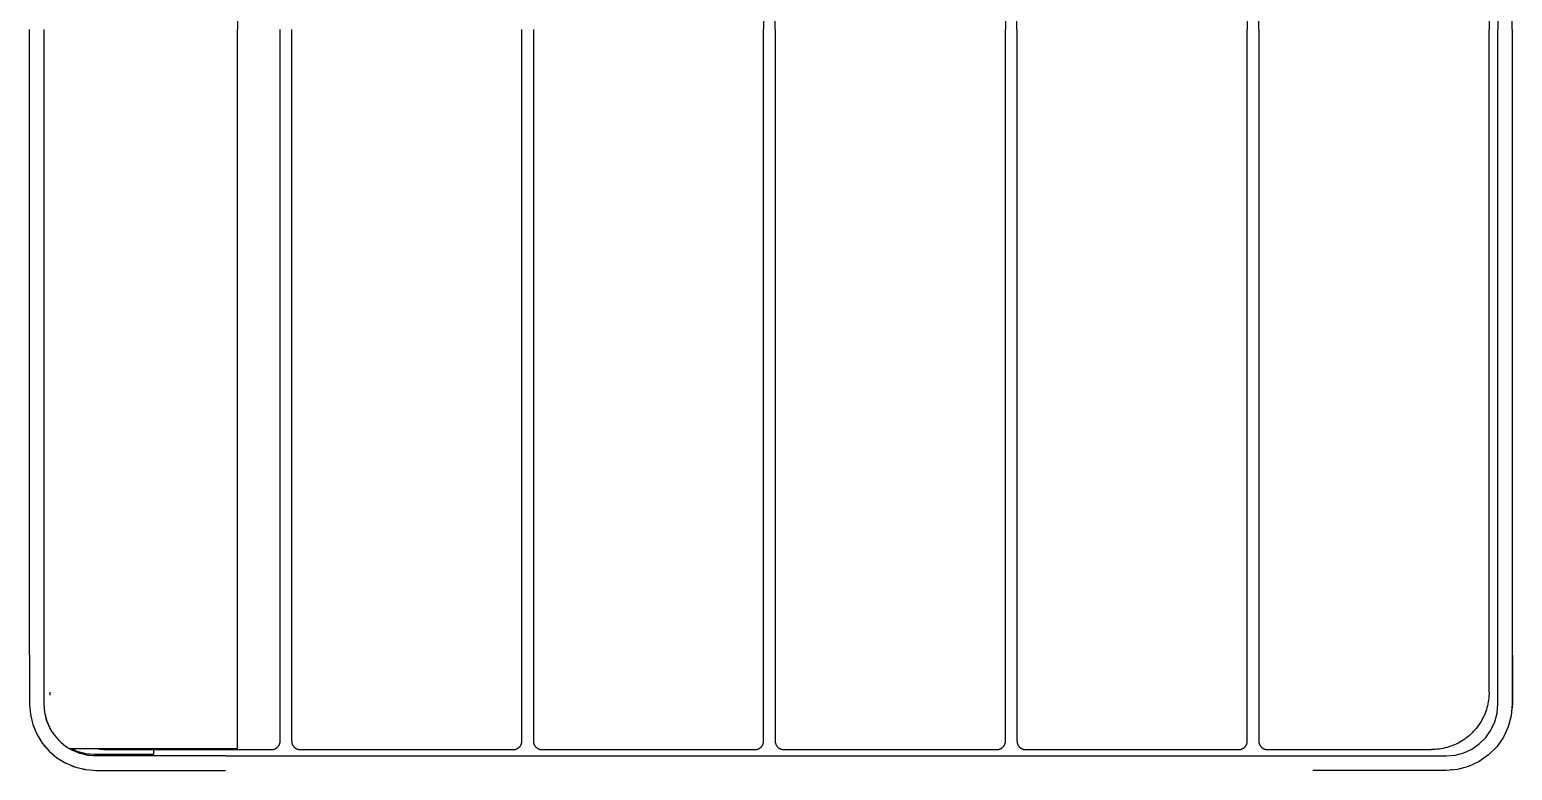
# Model space of a CAD drawing. Header units: millimetres. Extents: x 1102 to 5170, y 19 to 2862.
# Drawn here: x 2822 to 3337, y 544 to 801 of the extents above; entities that cross this region are included whole.
import ezdxf

# ---------------------------------------------------------------- set-up
doc = ezdxf.new("R2010")
doc.units = ezdxf.units.MM
doc.header["$MEASUREMENT"] = 0
doc.layers.add('Utwórz2D linie widoczne', color=7, linetype='Continuous', true_color=0x000000)

msp = doc.modelspace()

# ---------------------------------------------------------------- linework, layer by layer
at = {"layer": 'Utwórz2D linie widoczne'}
for p, q in [((2893.99, 1051.05), (2893.99, 801.16)), ((3076.78, 1048.44), (3076.78, 801.16)), ((3080.78, 801.16), (3080.78, 1048.44)), ((3160.78, 1048.44), (3160.78, 801.16)), ((3164.78, 801.16), (3164.78, 1048.44)), ((3244.78, 1048.44), (3244.78, 801.16)), ((3248.78, 801.16), (3248.78, 1048.44)), ((3331.81, 1035.66), (3331.81, 801.16)), ((3336.81, 801.16), (3336.81, 1035.66)), ((3328.78, 1031.44), (3328.78, 801.16)), ((2821.81, 583.66), (2821.81, 801.16)), ((2826.81, 583.66), (2826.81, 801.16)), ((2893.99, 551.26), (2893.99, 801.16)), ((2908.82, 553.88), (2908.82, 801.16)), ((2912.82, 801.16), (2912.82, 553.88)), ((2992.82, 553.88), (2992.82, 801.16)), ((2996.78, 801.16), (2996.78, 553.88)), ((3076.78, 553.88), (3076.78, 801.16)), ((3080.78, 801.16), (3080.78, 553.88)), ((3160.78, 553.88), (3160.78, 801.16)), ((3164.78, 801.16), (3164.78, 553.88)), ((3244.78, 553.88), (3244.78, 801.16)), ((3248.78, 801.16), (3248.78, 553.88)), ((3328.78, 570.88), (3328.78, 801.16)), ((3331.81, 566.66), (3331.81, 801.16)), ((3336.81, 801.16), (3336.81, 566.66)), ((2821.81, 583.66), (2821.81, 566.66)), ((2826.81, 566.66), (2826.81, 583.66)), ((3336.86, 583.66), (3336.86, 566.66)), ((2821.81, 566.66), (2822.09, 563.06)), ((2827.03, 563.84), (2826.81, 566.66)), ((2827.07, 563.68), (2826.81, 566.66)), ((2828.82, 570.88), (2828.83, 570.36)), ((2828.83, 570.36), (2828.85, 569.84)), ((3328.37, 566.81), (3328.22, 566.15)), ((3328.49, 567.48), (3328.37, 566.81)), ((3328.6, 568.16), (3328.49, 567.48)), ((3328.68, 568.84), (3328.6, 568.16)), ((3328.74, 569.52), (3328.68, 568.84)), ((3328.77, 570.2), (3328.74, 569.52)), ((3328.78, 570.88), (3328.77, 570.2)), ((3331.54, 563.53), (3331.81, 566.66)), ((3336.81, 566.66), (3336.46, 562.66)), ((3336.86, 566.66), (3336.7, 564.82)), ((2822.09, 563.06), (2822.94, 559.55)), ((2822.16, 562.8), (2822.17, 562.66)), ((2822.17, 562.66), (2822.37, 561.93)), ((2827.69, 561.1), (2827.03, 563.84)), ((2827.87, 560.67), (2827.17, 563.29)), ((3326.54, 561.68), (3326.22, 561.08)), ((3326.85, 562.29), (3326.54, 561.68)), ((3327.13, 562.91), (3326.85, 562.29)), ((3327.39, 563.54), (3327.13, 562.91)), ((3327.63, 564.18), (3327.39, 563.54)), ((3327.85, 564.83), (3327.63, 564.18)), ((3328.04, 565.48), (3327.85, 564.83)), ((3328.22, 566.15), (3328.04, 565.48)), ((3330.73, 560.5), (3331.54, 563.53)), ((3336.46, 562.66), (3335.42, 558.79)), ((3336.7, 564.82), (3336.6, 564.26)), ((2822.94, 559.55), (2824.32, 556.22)), ((2823.12, 559.1), (2823.21, 558.79)), ((2823.21, 558.79), (2823.61, 557.93)), ((2828.77, 558.49), (2827.69, 561.1)), ((2828.85, 558.57), (2827.87, 560.67)), ((2829.68, 557.01), (2828.77, 558.49)), ((2829.68, 557.01), (2829.98, 556.51)), ((2829.98, 556.51), (2830.25, 556.08)), ((3322.44, 556.26), (3321.93, 555.81)), ((3322.93, 556.74), (3322.44, 556.26)), ((3323.4, 557.23), (3322.93, 556.74)), ((3323.86, 557.74), (3323.4, 557.23)), ((3324.3, 558.26), (3323.86, 557.74)), ((3324.72, 558.8), (3324.3, 558.26)), ((3325.12, 559.35), (3324.72, 558.8)), ((3325.51, 559.91), (3325.12, 559.35)), ((3325.87, 560.49), (3325.51, 559.91)), ((3326.22, 561.08), (3325.87, 560.49)), ((3327.6, 555.09), (3329.4, 557.66)), ((3329.4, 557.66), (3330.73, 560.5)), ((3335.42, 558.79), (3333.73, 555.16)), ((2824.32, 556.22), (2826.2, 553.14)), ((2824.69, 555.61), (2824.9, 555.16)), ((2824.9, 555.16), (2825.43, 554.41)), ((2826.2, 553.14), (2828.55, 550.39)), ((2826.82, 552.42), (2827.2, 551.87)), ((2827.2, 551.87), (2827.77, 551.3)), ((2830.25, 556.08), (2830.45, 555.84)), ((2830.45, 555.84), (2830.97, 555.23)), ((2830.97, 555.23), (2831.54, 554.57)), ((2831.54, 554.57), (2832.08, 553.93)), ((2832.08, 553.93), (2832.13, 553.89)), ((2832.13, 553.89), (2832.75, 553.36)), ((2832.75, 553.36), (2834.23, 552.1)), ((2834.23, 552.1), (2834.83, 551.73)), ((2834.83, 551.73), (2835.59, 551.26)), ((2835.59, 551.26), (2836.9, 551.26)), ((2836.07, 550.97), (2835.59, 551.26)), ((2838.33, 550.21), (2836.07, 551.26)), ((2836.9, 551.26), (2838.4, 551.26)), ((2838.4, 551.26), (2840.29, 551.26)), ((2840.29, 551.26), (2840.94, 551.26)), ((2840.94, 551.26), (2842.89, 551.26)), ((2842.89, 551.26), (2844.94, 551.26)), ((2844.92, 551.26), (2845.57, 551.15)), ((2844.94, 551.26), (2847.28, 551.26)), ((2845.57, 551.15), (2846.21, 551.05)), ((2847.28, 551.26), (2849.42, 551.26)), ((2849.42, 551.26), (2852.15, 551.26)), ((2852.15, 551.26), (2854.44, 551.26)), ((2854.44, 551.26), (2856.25, 551.26)), ((2856.25, 551.26), (2857.51, 551.26)), ((2857.51, 551.26), (2873.32, 551.26)), ((2873.32, 551.26), (2873.44, 551.26)), ((2873.44, 551.26), (2873.94, 551.26)), ((2873.94, 551.26), (2874.62, 551.26)), ((2874.62, 551.26), (2875.28, 551.26)), ((2875.28, 551.26), (2875.88, 551.26)), ((2875.88, 551.26), (2876.41, 551.26)), ((2876.41, 551.26), (2876.86, 551.26)), ((2876.86, 551.26), (2877.21, 551.26)), ((2877.21, 551.26), (2877.45, 551.26)), ((2877.45, 551.26), (2893.24, 551.26)), ((2893.24, 551.26), (2893.99, 551.26)), ((2906.92, 551.09), (2907.02, 551.13)), ((2907.02, 551.13), (2907.11, 551.17)), ((2907.11, 551.17), (2907.2, 551.22)), ((2907.2, 551.22), (2907.29, 551.27)), ((2907.29, 551.27), (2907.38, 551.32)), ((2907.38, 551.32), (2907.47, 551.37)), ((2907.47, 551.37), (2907.55, 551.43)), ((2907.55, 551.43), (2907.63, 551.49)), ((2907.63, 551.49), (2907.71, 551.55)), ((2907.71, 551.55), (2907.79, 551.62)), ((2907.79, 551.62), (2907.87, 551.69)), ((2907.87, 551.69), (2907.94, 551.76)), ((2907.94, 551.76), (2908.01, 551.83)), ((2908.01, 551.83), (2908.08, 551.91)), ((2908.08, 551.91), (2908.15, 551.99)), ((2908.15, 551.99), (2908.21, 552.07)), ((2908.21, 552.07), (2908.27, 552.15)), ((2908.27, 552.15), (2908.33, 552.24)), ((2908.33, 552.24), (2908.38, 552.32)), ((2908.38, 552.32), (2908.44, 552.41)), ((2908.44, 552.41), (2908.48, 552.5)), ((2908.48, 552.5), (2908.53, 552.59)), ((2908.53, 552.59), (2908.57, 552.69)), ((2908.57, 552.69), (2908.61, 552.78)), ((2908.61, 552.78), (2908.65, 552.88)), ((2908.65, 552.88), (2908.68, 552.97)), ((2908.68, 552.97), (2908.71, 553.07)), ((2908.71, 553.07), (2908.73, 553.17)), ((2908.73, 553.17), (2908.76, 553.27)), ((2908.76, 553.27), (2908.78, 553.37)), ((2908.78, 553.37), (2908.79, 553.47)), ((2908.79, 553.47), (2908.8, 553.57)), ((2908.8, 553.57), (2908.81, 553.68)), ((2908.81, 553.68), (2908.82, 553.78)), ((2908.82, 553.78), (2908.82, 553.88)), ((2912.82, 553.88), (2912.82, 553.78)), ((2912.82, 553.78), (2912.83, 553.68)), ((2912.83, 553.68), (2912.84, 553.57)), ((2912.84, 553.57), (2912.85, 553.47)), ((2912.85, 553.47), (2912.86, 553.37)), ((2912.86, 553.37), (2912.88, 553.27)), ((2912.88, 553.27), (2912.91, 553.17)), ((2912.91, 553.17), (2912.93, 553.07)), ((2912.93, 553.07), (2912.96, 552.97)), ((2912.96, 552.97), (2912.99, 552.88)), ((2912.99, 552.88), (2913.03, 552.78)), ((2913.03, 552.78), (2913.07, 552.69)), ((2913.07, 552.69), (2913.11, 552.59)), ((2913.11, 552.59), (2913.16, 552.5)), ((2913.16, 552.5), (2913.21, 552.41)), ((2913.21, 552.41), (2913.26, 552.32)), ((2913.26, 552.32), (2913.31, 552.24)), ((2913.31, 552.24), (2913.37, 552.15)), ((2913.37, 552.15), (2913.43, 552.07)), ((2913.43, 552.07), (2913.49, 551.99)), ((2913.49, 551.99), (2913.56, 551.91)), ((2913.56, 551.91), (2913.63, 551.83)), ((2913.63, 551.83), (2913.7, 551.76)), ((2913.7, 551.76), (2913.77, 551.69)), ((2913.77, 551.69), (2913.85, 551.62)), ((2913.85, 551.62), (2913.93, 551.55)), ((2913.93, 551.55), (2914.01, 551.49)), ((2914.01, 551.49), (2914.09, 551.43)), ((2914.09, 551.43), (2914.17, 551.37)), ((2914.17, 551.37), (2914.26, 551.32)), ((2914.26, 551.32), (2914.35, 551.27)), ((2914.35, 551.27), (2914.44, 551.22)), ((2914.44, 551.22), (2914.53, 551.17)), ((2914.53, 551.17), (2914.62, 551.13)), ((2914.62, 551.13), (2914.72, 551.09)), ((2990.92, 551.09), (2991.02, 551.13)), ((2991.02, 551.13), (2991.11, 551.17)), ((2991.11, 551.17), (2991.2, 551.22)), ((2991.2, 551.22), (2991.29, 551.27)), ((2991.29, 551.27), (2991.38, 551.32)), ((2991.38, 551.32), (2991.47, 551.37)), ((2991.47, 551.37), (2991.55, 551.43)), ((2991.55, 551.43), (2991.63, 551.49)), ((2991.63, 551.49), (2991.71, 551.55)), ((2991.71, 551.55), (2991.79, 551.62)), ((2991.79, 551.62), (2991.87, 551.69)), ((2991.87, 551.69), (2991.94, 551.76)), ((2991.94, 551.76), (2992.01, 551.83)), ((2992.01, 551.83), (2992.08, 551.91)), ((2992.08, 551.91), (2992.15, 551.99)), ((2992.15, 551.99), (2992.21, 552.07)), ((2992.21, 552.07), (2992.27, 552.15)), ((2992.27, 552.15), (2992.33, 552.24)), ((2992.33, 552.24), (2992.38, 552.32)), ((2992.38, 552.32), (2992.44, 552.41)), ((2992.44, 552.41), (2992.48, 552.5)), ((2992.48, 552.5), (2992.53, 552.59)), ((2992.53, 552.59), (2992.57, 552.69)), ((2992.57, 552.69), (2992.61, 552.78)), ((2992.61, 552.78), (2992.65, 552.88)), ((2992.65, 552.88), (2992.68, 552.97)), ((2992.68, 552.97), (2992.71, 553.07)), ((2992.71, 553.07), (2992.73, 553.17)), ((2992.73, 553.17), (2992.76, 553.27)), ((2992.76, 553.27), (2992.78, 553.37)), ((2992.78, 553.37), (2992.79, 553.47)), ((2992.79, 553.47), (2992.8, 553.57)), ((2992.8, 553.57), (2992.81, 553.68)), ((2992.81, 553.68), (2992.82, 553.78)), ((2992.82, 553.78), (2992.82, 553.88)), ((2996.78, 553.88), (2996.79, 553.78)), ((2996.79, 553.78), (2996.79, 553.68)), ((2996.79, 553.68), (2996.8, 553.57)), ((2996.8, 553.57), (2996.81, 553.47)), ((2996.81, 553.47), (2996.83, 553.37)), ((2996.83, 553.37), (2996.85, 553.27)), ((2996.85, 553.27), (2996.87, 553.17)), ((2996.87, 553.17), (2996.9, 553.07)), ((2996.9, 553.07), (2996.93, 552.97)), ((2996.93, 552.97), (2996.96, 552.88)), ((2996.96, 552.88), (2996.99, 552.78)), ((2996.99, 552.78), (2997.03, 552.69)), ((2997.03, 552.69), (2997.08, 552.59)), ((2997.08, 552.59), (2997.12, 552.5)), ((2997.12, 552.5), (2997.17, 552.41)), ((2997.17, 552.41), (2997.22, 552.32)), ((2997.22, 552.32), (2997.28, 552.24)), ((2997.28, 552.24), (2997.33, 552.15)), ((2997.33, 552.15), (2997.39, 552.07)), ((2997.39, 552.07), (2997.46, 551.99)), ((2997.46, 551.99), (2997.52, 551.91)), ((2997.52, 551.91), (2997.59, 551.83)), ((2997.59, 551.83), (2997.66, 551.76)), ((2997.66, 551.76), (2997.74, 551.69)), ((2997.74, 551.69), (2997.81, 551.62)), ((2997.81, 551.62), (2997.89, 551.55)), ((2997.89, 551.55), (2997.97, 551.49)), ((2997.97, 551.49), (2998.05, 551.43)), ((2998.05, 551.43), (2998.14, 551.37)), ((2998.14, 551.37), (2998.23, 551.32)), ((2998.23, 551.32), (2998.31, 551.27)), ((2998.31, 551.27), (2998.4, 551.22)), ((2998.4, 551.22), (2998.5, 551.17)), ((2998.5, 551.17), (2998.59, 551.13)), ((2998.59, 551.13), (2998.68, 551.09)), ((3074.89, 551.09), (3074.98, 551.13)), ((3074.98, 551.13), (3075.07, 551.17)), ((3075.07, 551.17), (3075.16, 551.22)), ((3075.16, 551.22), (3075.25, 551.27)), ((3075.25, 551.27), (3075.34, 551.32)), ((3075.34, 551.32), (3075.43, 551.37)), ((3075.43, 551.37), (3075.51, 551.43)), ((3075.51, 551.43), (3075.6, 551.49)), ((3075.6, 551.49), (3075.68, 551.55)), ((3075.68, 551.55), (3075.76, 551.62)), ((3075.76, 551.62), (3075.83, 551.69)), ((3075.83, 551.69), (3075.91, 551.76)), ((3075.91, 551.76), (3075.98, 551.83)), ((3075.98, 551.83), (3076.05, 551.91)), ((3076.05, 551.91), (3076.11, 551.99)), ((3076.11, 551.99), (3076.17, 552.07)), ((3076.17, 552.07), (3076.24, 552.15)), ((3076.24, 552.15), (3076.29, 552.24)), ((3076.29, 552.24), (3076.35, 552.32)), ((3076.35, 552.32), (3076.4, 552.41)), ((3076.4, 552.41), (3076.45, 552.5)), ((3076.45, 552.5), (3076.49, 552.59)), ((3076.49, 552.59), (3076.54, 552.69)), ((3076.54, 552.69), (3076.58, 552.78)), ((3076.58, 552.78), (3076.61, 552.88)), ((3076.61, 552.88), (3076.64, 552.97)), ((3076.64, 552.97), (3076.67, 553.07)), ((3076.67, 553.07), (3076.7, 553.17)), ((3076.7, 553.17), (3076.72, 553.27)), ((3076.72, 553.27), (3076.74, 553.37)), ((3076.74, 553.37), (3076.76, 553.47)), ((3076.76, 553.47), (3076.77, 553.57)), ((3076.77, 553.57), (3076.78, 553.68)), ((3076.78, 553.78), (3076.78, 553.88)), ((3076.78, 553.68), (3076.78, 553.78)), ((3080.78, 553.88), (3080.79, 553.78)), ((3080.79, 553.78), (3080.79, 553.68)), ((3080.79, 553.68), (3080.8, 553.57)), ((3080.8, 553.57), (3080.81, 553.47)), ((3080.81, 553.47), (3080.83, 553.37)), ((3080.83, 553.37), (3080.85, 553.27)), ((3080.85, 553.27), (3080.87, 553.17)), ((3080.87, 553.17), (3080.9, 553.07)), ((3080.9, 553.07), (3080.93, 552.97)), ((3080.93, 552.97), (3080.96, 552.88)), ((3080.96, 552.88), (3080.99, 552.78)), ((3080.99, 552.78), (3081.03, 552.69)), ((3081.03, 552.69), (3081.08, 552.59)), ((3081.08, 552.59), (3081.12, 552.5)), ((3081.12, 552.5), (3081.17, 552.41)), ((3081.17, 552.41), (3081.22, 552.32)), ((3081.22, 552.32), (3081.28, 552.24)), ((3081.28, 552.24), (3081.33, 552.15)), ((3081.33, 552.15), (3081.39, 552.07)), ((3081.39, 552.07), (3081.46, 551.99)), ((3081.46, 551.99), (3081.52, 551.91)), ((3081.52, 551.91), (3081.59, 551.83)), ((3081.59, 551.83), (3081.66, 551.76)), ((3081.66, 551.76), (3081.74, 551.69)), ((3081.74, 551.69), (3081.81, 551.62)), ((3081.81, 551.62), (3081.89, 551.55)), ((3081.89, 551.55), (3081.97, 551.49)), ((3081.97, 551.49), (3082.05, 551.43)), ((3082.05, 551.43), (3082.14, 551.37)), ((3082.14, 551.37), (3082.23, 551.32)), ((3082.23, 551.32), (3082.31, 551.27)), ((3082.31, 551.27), (3082.4, 551.22)), ((3082.4, 551.22), (3082.5, 551.17)), ((3082.5, 551.17), (3082.59, 551.13)), ((3082.59, 551.13), (3082.68, 551.09)), ((3158.89, 551.09), (3158.98, 551.13)), ((3158.98, 551.13), (3159.07, 551.17)), ((3159.07, 551.17), (3159.16, 551.22)), ((3159.16, 551.22), (3159.25, 551.27)), ((3159.25, 551.27), (3159.34, 551.32)), ((3159.34, 551.32), (3159.43, 551.37)), ((3159.43, 551.37), (3159.51, 551.43)), ((3159.51, 551.43), (3159.6, 551.49)), ((3159.6, 551.49), (3159.68, 551.55)), ((3159.68, 551.55), (3159.76, 551.62)), ((3159.76, 551.62), (3159.83, 551.69)), ((3159.83, 551.69), (3159.91, 551.76)), ((3159.91, 551.76), (3159.98, 551.83)), ((3159.98, 551.83), (3160.05, 551.91)), ((3160.05, 551.91), (3160.11, 551.99)), ((3160.11, 551.99), (3160.17, 552.07)), ((3160.17, 552.07), (3160.24, 552.15)), ((3160.24, 552.15), (3160.29, 552.24)), ((3160.29, 552.24), (3160.35, 552.32)), ((3160.35, 552.32), (3160.4, 552.41)), ((3160.4, 552.41), (3160.45, 552.5)), ((3160.45, 552.5), (3160.49, 552.59)), ((3160.49, 552.59), (3160.54, 552.69)), ((3160.54, 552.69), (3160.58, 552.78)), ((3160.58, 552.78), (3160.61, 552.88)), ((3160.61, 552.88), (3160.64, 552.97)), ((3160.64, 552.97), (3160.67, 553.07)), ((3160.67, 553.07), (3160.7, 553.17)), ((3160.7, 553.17), (3160.72, 553.27)), ((3160.72, 553.27), (3160.74, 553.37)), ((3160.74, 553.37), (3160.76, 553.47)), ((3160.76, 553.47), (3160.77, 553.57)), ((3160.77, 553.57), (3160.78, 553.68)), ((3160.78, 553.78), (3160.78, 553.88)), ((3160.78, 553.68), (3160.78, 553.78)), ((3164.78, 553.88), (3164.79, 553.78)), ((3164.79, 553.78), (3164.79, 553.68)), ((3164.79, 553.68), (3164.8, 553.57)), ((3164.8, 553.57), (3164.81, 553.47)), ((3164.81, 553.47), (3164.83, 553.37)), ((3164.83, 553.37), (3164.85, 553.27)), ((3164.85, 553.27), (3164.87, 553.17)), ((3164.87, 553.17), (3164.9, 553.07)), ((3164.9, 553.07), (3164.93, 552.97)), ((3164.93, 552.97), (3164.96, 552.88)), ((3164.96, 552.88), (3164.99, 552.78)), ((3164.99, 552.78), (3165.03, 552.69)), ((3165.03, 552.69), (3165.08, 552.59)), ((3165.08, 552.59), (3165.12, 552.5)), ((3165.12, 552.5), (3165.17, 552.41)), ((3165.17, 552.41), (3165.22, 552.32)), ((3165.22, 552.32), (3165.28, 552.24)), ((3165.28, 552.24), (3165.33, 552.15)), ((3165.33, 552.15), (3165.39, 552.07)), ((3165.39, 552.07), (3165.46, 551.99)), ((3165.46, 551.99), (3165.52, 551.91)), ((3165.52, 551.91), (3165.59, 551.83)), ((3165.59, 551.83), (3165.66, 551.76)), ((3165.66, 551.76), (3165.74, 551.69)), ((3165.74, 551.69), (3165.81, 551.62)), ((3165.81, 551.62), (3165.89, 551.55)), ((3165.89, 551.55), (3165.97, 551.49)), ((3165.97, 551.49), (3166.05, 551.43)), ((3166.05, 551.43), (3166.14, 551.37)), ((3166.14, 551.37), (3166.23, 551.32)), ((3166.23, 551.32), (3166.31, 551.27)), ((3166.31, 551.27), (3166.4, 551.22)), ((3166.4, 551.22), (3166.5, 551.17)), ((3166.5, 551.17), (3166.59, 551.13)), ((3166.59, 551.13), (3166.68, 551.09)), ((3242.89, 551.09), (3242.98, 551.13)), ((3242.98, 551.13), (3243.07, 551.17)), ((3243.07, 551.17), (3243.16, 551.22)), ((3243.16, 551.22), (3243.25, 551.27)), ((3243.25, 551.27), (3243.34, 551.32)), ((3243.34, 551.32), (3243.43, 551.37)), ((3243.43, 551.37), (3243.51, 551.43)), ((3243.51, 551.43), (3243.6, 551.49)), ((3243.6, 551.49), (3243.68, 551.55)), ((3243.68, 551.55), (3243.76, 551.62)), ((3243.76, 551.62), (3243.83, 551.69)), ((3243.83, 551.69), (3243.91, 551.76)), ((3243.91, 551.76), (3243.98, 551.83)), ((3243.98, 551.83), (3244.05, 551.91)), ((3244.05, 551.91), (3244.11, 551.99)), ((3244.11, 551.99), (3244.17, 552.07)), ((3244.17, 552.07), (3244.24, 552.15)), ((3244.24, 552.15), (3244.29, 552.24)), ((3244.29, 552.24), (3244.35, 552.32)), ((3244.35, 552.32), (3244.4, 552.41)), ((3244.4, 552.41), (3244.45, 552.5)), ((3244.45, 552.5), (3244.49, 552.59)), ((3244.49, 552.59), (3244.54, 552.69)), ((3244.54, 552.69), (3244.58, 552.78)), ((3244.58, 552.78), (3244.61, 552.88)), ((3244.61, 552.88), (3244.64, 552.97)), ((3244.64, 552.97), (3244.67, 553.07)), ((3244.67, 553.07), (3244.7, 553.17)), ((3244.7, 553.17), (3244.72, 553.27)), ((3244.72, 553.27), (3244.74, 553.37)), ((3244.74, 553.37), (3244.76, 553.47)), ((3244.76, 553.47), (3244.77, 553.57)), ((3244.77, 553.57), (3244.78, 553.68)), ((3244.78, 553.78), (3244.78, 553.88)), ((3244.78, 553.68), (3244.78, 553.78)), ((3248.78, 553.88), (3248.79, 553.78)), ((3248.79, 553.78), (3248.79, 553.68)), ((3248.79, 553.68), (3248.8, 553.57)), ((3248.8, 553.57), (3248.81, 553.47)), ((3248.81, 553.47), (3248.83, 553.37)), ((3248.83, 553.37), (3248.85, 553.27)), ((3248.85, 553.27), (3248.87, 553.17)), ((3248.87, 553.17), (3248.9, 553.07)), ((3248.9, 553.07), (3248.93, 552.97)), ((3248.93, 552.97), (3248.96, 552.88)), ((3248.96, 552.88), (3248.99, 552.78)), ((3248.99, 552.78), (3249.03, 552.69)), ((3249.03, 552.69), (3249.08, 552.59)), ((3249.08, 552.59), (3249.12, 552.5)), ((3249.12, 552.5), (3249.17, 552.41)), ((3249.17, 552.41), (3249.22, 552.32)), ((3249.22, 552.32), (3249.28, 552.24)), ((3249.28, 552.24), (3249.33, 552.15)), ((3249.33, 552.15), (3249.39, 552.07)), ((3249.39, 552.07), (3249.46, 551.99)), ((3249.46, 551.99), (3249.52, 551.91)), ((3249.52, 551.91), (3249.59, 551.83)), ((3249.59, 551.83), (3249.66, 551.76)), ((3249.66, 551.76), (3249.74, 551.69)), ((3249.74, 551.69), (3249.81, 551.62)), ((3249.81, 551.62), (3249.89, 551.55)), ((3249.89, 551.55), (3249.97, 551.49)), ((3249.97, 551.49), (3250.05, 551.43)), ((3250.05, 551.43), (3250.14, 551.37)), ((3250.14, 551.37), (3250.23, 551.32)), ((3250.23, 551.32), (3250.31, 551.27)), ((3250.31, 551.27), (3250.4, 551.22)), ((3250.4, 551.22), (3250.5, 551.17)), ((3250.5, 551.17), (3250.59, 551.13)), ((3250.59, 551.13), (3250.68, 551.09)), ((3312.18, 551.17), (3311.51, 551.07)), ((3312.85, 551.3), (3312.18, 551.17)), ((3313.52, 551.45), (3312.85, 551.3)), ((3314.18, 551.62), (3313.52, 551.45)), ((3314.83, 551.82), (3314.18, 551.62)), ((3315.48, 552.04), (3314.83, 551.82)), ((3316.12, 552.27), (3315.48, 552.04)), ((3316.75, 552.54), (3316.12, 552.27)), ((3317.37, 552.82), (3316.75, 552.54)), ((3317.99, 553.12), (3317.37, 552.82)), ((3318.59, 553.45), (3317.99, 553.12)), ((3319.18, 553.79), (3318.59, 553.45)), ((3319.75, 554.16), (3319.18, 553.79)), ((3320.32, 554.54), (3319.75, 554.16)), ((3320.87, 554.94), (3320.32, 554.54)), ((3321.41, 555.37), (3320.87, 554.94)), ((3321.93, 555.81), (3321.41, 555.37)), ((3322.81, 551.07), (3325.38, 552.87)), ((3325.38, 552.87), (3327.6, 555.09)), ((3331.43, 551.87), (3328.6, 549.04)), ((3333.73, 555.16), (3331.43, 551.87)), ((2828.55, 550.39), (2831.29, 548.05)), ((2829.45, 549.62), (2830.04, 549.04)), ((2830.04, 549.04), (2830.59, 548.65)), ((2831.29, 548.05), (2834.37, 546.16)), ((2832.53, 547.29), (2833.32, 546.74)), ((2833.32, 546.74), (2833.79, 546.52)), ((2834.37, 546.16), (2834.47, 546.12)), ((2834.47, 546.12), (2836.07, 545.46)), ((2836.64, 550.62), (2836.07, 550.97)), ((2837.7, 550.18), (2836.64, 550.62)), ((2839.25, 549.54), (2837.7, 550.18)), ((2841.27, 549.42), (2838.33, 550.21)), ((2839.3, 549.53), (2839.25, 549.54)), ((2840.89, 549.14), (2839.3, 549.53)), ((2842, 548.88), (2840.89, 549.14)), ((2844.31, 549.16), (2841.27, 549.42)), ((2842.57, 548.83), (2842, 548.88)), ((2843.89, 548.73), (2842.57, 548.83)), ((2844.81, 548.66), (2843.89, 548.73)), ((2864.81, 549.16), (2844.31, 549.16)), ((2846.64, 548.66), (2844.81, 548.66)), ((2846.21, 551.05), (2846.86, 550.98)), ((2849.06, 548.66), (2846.64, 548.66)), ((2846.86, 550.98), (2847.51, 550.92)), ((2847.51, 550.92), (2848.17, 550.89)), ((2848.17, 550.89), (2848.82, 550.88)), ((2848.82, 550.88), (2905.82, 550.88)), ((2851.09, 548.66), (2849.06, 548.66)), ((2852.68, 548.66), (2851.09, 548.66)), ((2853.78, 548.66), (2852.68, 548.66)), ((2889.13, 548.66), (2853.78, 548.66)), ((2864.81, 550.88), (2864.81, 549.16)), ((2889.64, 548.66), (2889.13, 548.66)), ((2889.81, 548.66), (2889.64, 548.66)), ((2889.81, 548.66), (3313.81, 548.66)), ((2905.82, 550.88), (2905.92, 550.88)), ((2905.92, 550.88), (2906.02, 550.89)), ((2906.02, 550.89), (2906.13, 550.9)), ((2906.13, 550.9), (2906.23, 550.91)), ((2906.23, 550.91), (2906.33, 550.92)), ((2906.33, 550.92), (2906.43, 550.94)), ((2906.43, 550.94), (2906.53, 550.97)), ((2906.53, 550.97), (2906.63, 550.99)), ((2906.63, 550.99), (2906.73, 551.02)), ((2906.73, 551.02), (2906.82, 551.05)), ((2906.82, 551.05), (2906.92, 551.09)), ((2914.72, 551.09), (2914.82, 551.05)), ((2914.82, 551.05), (2914.91, 551.02)), ((2914.91, 551.02), (2915.01, 550.99)), ((2915.01, 550.99), (2915.11, 550.97)), ((2915.11, 550.97), (2915.21, 550.94)), ((2915.21, 550.94), (2915.31, 550.92)), ((2915.31, 550.92), (2915.41, 550.91)), ((2915.41, 550.91), (2915.51, 550.9)), ((2915.51, 550.9), (2915.62, 550.89)), ((2915.62, 550.89), (2915.72, 550.88)), ((2915.72, 550.88), (2915.82, 550.88)), ((2915.82, 550.88), (2989.82, 550.88)), ((2989.82, 550.88), (2989.92, 550.88)), ((2989.92, 550.88), (2990.02, 550.89)), ((2990.02, 550.89), (2990.13, 550.9)), ((2990.13, 550.9), (2990.23, 550.91)), ((2990.23, 550.91), (2990.33, 550.92)), ((2990.33, 550.92), (2990.43, 550.94)), ((2990.43, 550.94), (2990.53, 550.97)), ((2990.53, 550.97), (2990.63, 550.99)), ((2990.63, 550.99), (2990.73, 551.02)), ((2990.73, 551.02), (2990.82, 551.05)), ((2990.82, 551.05), (2990.92, 551.09)), ((2998.68, 551.09), (2998.78, 551.05)), ((2998.78, 551.05), (2998.88, 551.02)), ((2998.88, 551.02), (2998.98, 550.99)), ((2998.98, 550.99), (2999.07, 550.97)), ((2999.07, 550.97), (2999.17, 550.94)), ((2999.17, 550.94), (2999.27, 550.92)), ((2999.27, 550.92), (2999.38, 550.91)), ((2999.38, 550.91), (2999.48, 550.9)), ((2999.48, 550.9), (2999.58, 550.89)), ((2999.58, 550.89), (2999.68, 550.88)), ((2999.68, 550.88), (2999.78, 550.88)), ((2999.78, 550.88), (3073.78, 550.88)), ((3073.78, 550.88), (3073.89, 550.88)), ((3073.89, 550.88), (3073.99, 550.89)), ((3073.99, 550.89), (3074.09, 550.9)), ((3074.09, 550.9), (3074.19, 550.91)), ((3074.19, 550.91), (3074.29, 550.92)), ((3074.29, 550.92), (3074.39, 550.94)), ((3074.39, 550.94), (3074.49, 550.97)), ((3074.49, 550.97), (3074.59, 550.99)), ((3074.59, 550.99), (3074.69, 551.02)), ((3074.69, 551.02), (3074.79, 551.05)), ((3074.79, 551.05), (3074.89, 551.09)), ((3082.68, 551.09), (3082.78, 551.05)), ((3082.78, 551.05), (3082.88, 551.02)), ((3082.88, 551.02), (3082.98, 550.99)), ((3082.98, 550.99), (3083.07, 550.97)), ((3083.07, 550.97), (3083.17, 550.94)), ((3083.17, 550.94), (3083.27, 550.92)), ((3083.27, 550.92), (3083.38, 550.91)), ((3083.38, 550.91), (3083.48, 550.9)), ((3083.48, 550.9), (3083.58, 550.89)), ((3083.58, 550.89), (3083.68, 550.88)), ((3083.68, 550.88), (3083.78, 550.88)), ((3083.78, 550.88), (3157.78, 550.88)), ((3157.78, 550.88), (3157.89, 550.88)), ((3157.89, 550.88), (3157.99, 550.89)), ((3157.99, 550.89), (3158.09, 550.9)), ((3158.09, 550.9), (3158.19, 550.91)), ((3158.19, 550.91), (3158.29, 550.92)), ((3158.29, 550.92), (3158.39, 550.94)), ((3158.39, 550.94), (3158.49, 550.97)), ((3158.49, 550.97), (3158.59, 550.99)), ((3158.59, 550.99), (3158.69, 551.02)), ((3158.69, 551.02), (3158.79, 551.05)), ((3158.79, 551.05), (3158.89, 551.09)), ((3166.68, 551.09), (3166.78, 551.05)), ((3166.78, 551.05), (3166.88, 551.02)), ((3166.88, 551.02), (3166.98, 550.99)), ((3166.98, 550.99), (3167.07, 550.97)), ((3167.07, 550.97), (3167.17, 550.94)), ((3167.17, 550.94), (3167.27, 550.92)), ((3167.27, 550.92), (3167.38, 550.91)), ((3167.38, 550.91), (3167.48, 550.9)), ((3167.48, 550.9), (3167.58, 550.89)), ((3167.58, 550.89), (3167.68, 550.88)), ((3167.68, 550.88), (3167.78, 550.88)), ((3167.78, 550.88), (3241.78, 550.88)), ((3241.78, 550.88), (3241.89, 550.88)), ((3241.89, 550.88), (3241.99, 550.89)), ((3241.99, 550.89), (3242.09, 550.9)), ((3242.09, 550.9), (3242.19, 550.91)), ((3242.19, 550.91), (3242.29, 550.92)), ((3242.29, 550.92), (3242.39, 550.94)), ((3242.39, 550.94), (3242.49, 550.97)), ((3242.49, 550.97), (3242.59, 550.99)), ((3242.59, 550.99), (3242.69, 551.02)), ((3242.69, 551.02), (3242.79, 551.05)), ((3242.79, 551.05), (3242.89, 551.09)), ((3250.68, 551.09), (3250.78, 551.05)), ((3250.78, 551.05), (3250.88, 551.02)), ((3250.88, 551.02), (3250.98, 550.99)), ((3250.98, 550.99), (3251.07, 550.97)), ((3251.07, 550.97), (3251.17, 550.94)), ((3251.17, 550.94), (3251.27, 550.92)), ((3251.27, 550.92), (3251.38, 550.91)), ((3251.38, 550.91), (3251.48, 550.9)), ((3251.48, 550.9), (3251.58, 550.89)), ((3251.58, 550.89), (3251.68, 550.88)), ((3251.68, 550.88), (3251.78, 550.88)), ((3251.78, 550.88), (3308.78, 550.88)), ((3309.47, 550.89), (3308.78, 550.88)), ((3310.15, 550.93), (3309.47, 550.89)), ((3310.83, 550.99), (3310.15, 550.93)), ((3311.51, 551.07), (3310.83, 550.99)), ((3313.81, 548.66), (3316.94, 548.93)), ((3316.94, 548.93), (3319.97, 549.74)), ((3319.97, 549.74), (3322.81, 551.07)), ((3325.31, 546.74), (3321.68, 545.05)), ((3328.6, 549.04), (3325.31, 546.74)), ((2836, 545.49), (2836.95, 545.05)), ((2836.07, 545.46), (2837.7, 544.78)), ((2836.95, 545.05), (2837.29, 544.95)), ((2837.7, 544.78), (2839.3, 544.4)), ((2839.3, 544.4), (2840.89, 544.02)), ((2839.86, 544.27), (2840.83, 544.01)), ((2840.83, 544.01), (2841, 543.99)), ((2840.89, 544.02), (2841.21, 543.94)), ((2841.21, 543.94), (2842.57, 543.83)), ((2842.57, 543.83), (2843.89, 543.73)), ((2843.89, 543.73), (2844.81, 543.66)), ((2844.81, 543.66), (2846.64, 543.66)), ((2846.64, 543.66), (2849.06, 543.66)), ((2849.06, 543.66), (2851.09, 543.66)), ((2851.09, 543.66), (2852.68, 543.66)), ((2852.68, 543.66), (2853.78, 543.66)), ((2853.78, 543.66), (2889.13, 543.66)), ((2889.13, 543.66), (2889.64, 543.66)), ((2889.64, 543.66), (2889.81, 543.66)), ((3313.81, 543.66), (3267.6, 543.66)), ((3317.81, 544.01), (3313.81, 543.66)), ((3315.88, 543.83), (3315.53, 543.81)), ((3315.97, 543.85), (3315.88, 543.83)), ((3321.68, 545.05), (3317.81, 544.01))]:
    msp.add_line(p, q, dxfattribs=at)

doc.saveas('drawing.dxf')
